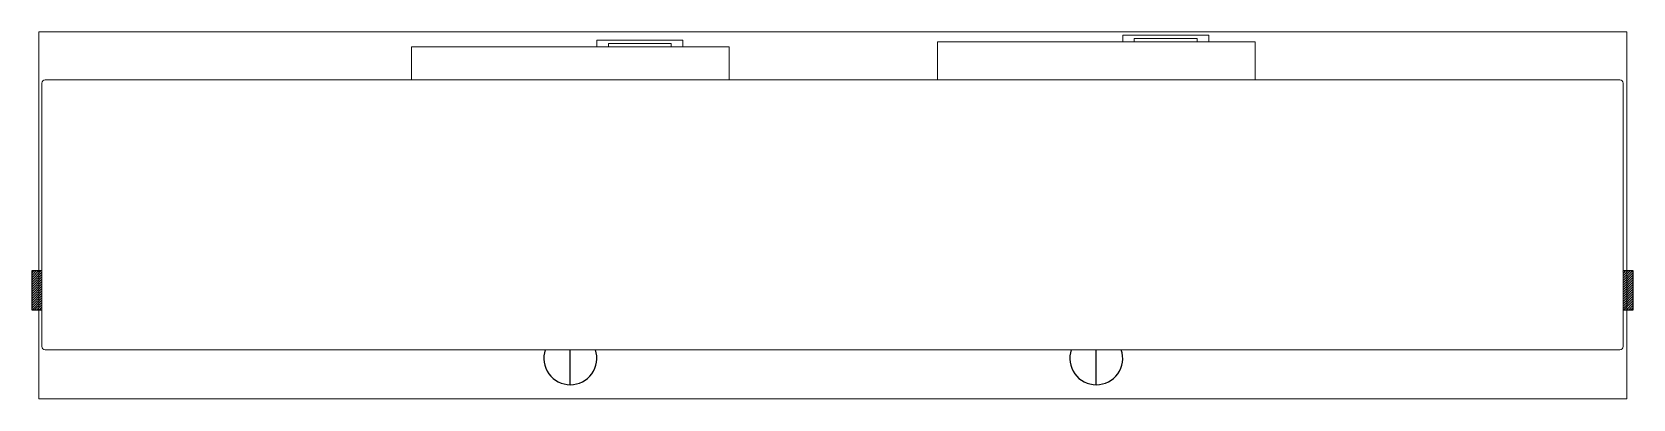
# Model space of a CAD drawing. Header units: inches. Extents: x -460 to 10305, y -938 to 5356.
# Drawn here: x 868.4 to 1110.4, y 648.9 to 704.5 of the extents above; entities that cross this region are included whole.
import ezdxf

# ---------------------------------------------------------------- set-up
doc = ezdxf.new("R2010")
doc.units = ezdxf.units.IN
doc.header["$MEASUREMENT"] = 0
doc.layers.add('01-0263-G-DWG-BFP-ARCH$0$SP-CASE', color=11, linetype='Continuous', lineweight=13)
doc.layers.add('01-0263-G-DWG-BFP-ARCH$0$SP-FIXT', color=35, linetype='Continuous')

# ---------------------------------------------------------------- blocks, each defined once
blk = doc.blocks.new('01-0263-G-DWG-BFP-ARCH', base_point=(1295.16, 1352.86))
at = {"layer": '01-0263-G-DWG-BFP-ARCH$0$SP-CASE'}
for p, q in [((2164.35, 1998.51), (2164.35, 2054.07)), ((2164.35, 2054.07), (2404.35, 2054.07)), ((2261.67, 2052.82), (2248.67, 2052.82)), ((2248.67, 2052.82), (2248.67, 2051.82)), ((2250.42, 2051.82), (2250.42, 2052.32)), ((2250.42, 2052.32), (2259.92, 2052.32)), ((2259.92, 2052.32), (2259.92, 2051.82)), ((2261.67, 2051.82), (2261.67, 2052.82)), ((2300.17, 2046.82), (2300.17, 2052.57)), ((2348.17, 2052.57), (2300.17, 2052.57)), ((2341.17, 2053.57), (2328.17, 2053.57)), ((2328.17, 2053.57), (2328.17, 2052.57)), ((2329.92, 2052.57), (2329.92, 2053.07)), ((2329.92, 2053.07), (2339.42, 2053.07)), ((2339.42, 2053.07), (2339.42, 2052.57)), ((2341.17, 2052.57), (2341.17, 2053.57)), ((2348.17, 2052.57), (2348.17, 2046.82)), ((2404.35, 2054.07), (2404.35, 1998.51)), ((2220.67, 2046.82), (2220.67, 2051.82)), ((2268.67, 2051.82), (2220.67, 2051.82)), ((2268.67, 2051.82), (2268.67, 2046.82)), ((2164.8, 2046.32), (2164.8, 2006.45)), ((2403.3, 2046.82), (2165.3, 2046.82)), ((2403.8, 2006.45), (2403.8, 2046.32)), ((2165.3, 2005.95), (2403.3, 2005.95)), ((2404.35, 1998.51), (2164.35, 1998.51))]:
    blk.add_line(p, q, dxfattribs=at)
for centre, start, end in [((2165.3, 2046.32), 90, 180), ((2403.3, 2046.32), 0, 90), ((2165.3, 2006.45), 180, 270), ((2403.3, 2006.45), 270, 0)]:
    blk.add_arc(centre, 0.5, start, end, dxfattribs=at)
at = {"layer": '01-0263-G-DWG-BFP-ARCH$0$SP-FIXT'}
for p, q in [((2163.3, 2017.25), (2163.99, 2017.95)), ((2163.3, 2016.55), (2164.7, 2017.95)), ((2163.3, 2017.61), (2163.64, 2017.95)), ((2163.3, 2016.9), (2164.35, 2017.95)), ((2163.3, 2011.95), (2163.3, 2017.95)), ((2163.3, 2017.95), (2164.8, 2017.95)), ((2163.3, 2016.19), (2164.8, 2017.69)), ((2163.3, 2015.84), (2164.8, 2017.34)), ((2163.3, 2015.49), (2164.8, 2016.99)), ((2163.3, 2015.13), (2164.8, 2016.63)), ((2163.3, 2014.78), (2164.8, 2016.28)), ((2163.3, 2014.42), (2164.8, 2015.92)), ((2403.8, 2016.8), (2404.94, 2017.95)), ((2403.8, 2017.51), (2404.24, 2017.95)), ((2403.8, 2017.86), (2403.88, 2017.95)), ((2403.8, 2017.16), (2404.59, 2017.95)), ((2403.8, 2016.45), (2405.3, 2017.95)), ((2403.8, 2017.95), (2405.3, 2017.95)), ((2403.8, 2016.1), (2405.3, 2017.6)), ((2403.8, 2015.74), (2405.3, 2017.24)), ((2403.8, 2015.39), (2405.3, 2016.89)), ((2403.8, 2015.04), (2405.3, 2016.54)), ((2403.8, 2014.68), (2405.3, 2016.18)), ((2405.3, 2017.95), (2405.3, 2011.95)), ((2163.3, 2014.07), (2164.8, 2015.57)), ((2163.3, 2013.72), (2164.8, 2015.22)), ((2163.3, 2013.36), (2164.8, 2014.86)), ((2163.3, 2013.01), (2164.8, 2014.51)), ((2163.3, 2012.66), (2164.8, 2014.16)), ((2163.3, 2012.3), (2164.8, 2013.8)), ((2163.3, 2011.95), (2164.8, 2013.45)), ((2403.8, 2014.33), (2405.3, 2015.83)), ((2403.8, 2013.97), (2405.3, 2015.47)), ((2403.8, 2013.62), (2405.3, 2015.12)), ((2403.8, 2013.27), (2405.3, 2014.77)), ((2403.8, 2012.91), (2405.3, 2014.41)), ((2403.8, 2012.56), (2405.3, 2014.06)), ((2403.8, 2012.21), (2405.3, 2013.71)), ((2164.8, 2011.95), (2163.3, 2011.95)), ((2163.65, 2011.95), (2164.8, 2013.1)), ((2164, 2011.95), (2164.8, 2012.74)), ((2164.36, 2011.95), (2164.8, 2012.39)), ((2164.71, 2011.95), (2164.8, 2012.04)), ((2405.3, 2011.95), (2403.8, 2011.95)), ((2403.89, 2011.95), (2405.3, 2013.35)), ((2404.25, 2011.95), (2405.3, 2013)), ((2404.6, 2011.95), (2405.3, 2012.65)), ((2404.95, 2011.95), (2405.3, 2012.29)), ((2244.67, 2000.67), (2244.67, 2005.95)), ((2324.17, 2000.67), (2324.17, 2005.95))]:
    blk.add_line(p, q, dxfattribs=at)
for centre, start, end in [((2244.67, 2004.67), 161.215, 270), ((2244.67, 2004.67), 270, 18.785), ((2324.17, 2004.67), 161.215, 270), ((2324.17, 2004.67), 270, 18.785)]:
    blk.add_arc(centre, 4, start, end, dxfattribs=at)

msp = doc.modelspace()

# ---------------------------------------------------------------- block references
msp.add_blockref('01-0263-G-DWG-BFP-ARCH', (0.26, 3.26))

doc.saveas('drawing.dxf')
